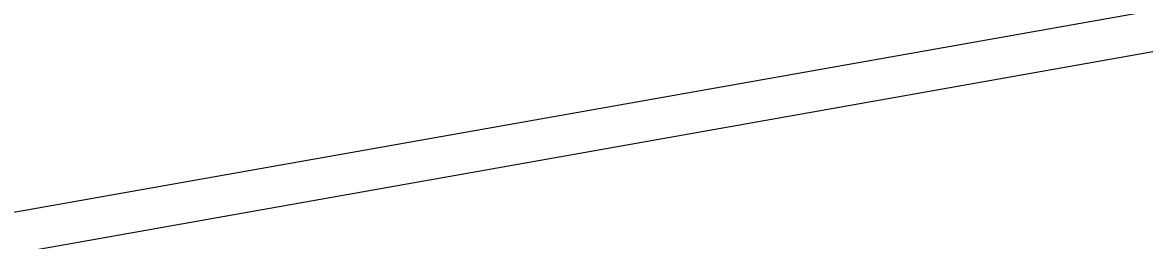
# Model space of a CAD drawing. Header units: millimetres. Extents: x -8428662 to 9409114, y 0 to 249028.
# Drawn here: x 73315.4 to 73352.71, y 105900.31 to 105907.56 of the extents above; entities that cross this region are included whole.
import ezdxf
from ezdxf import colors
from ezdxf.entities.mleader import LeaderData, LeaderLine
from ezdxf.math import Vec2, Vec3

# ---------------------------------------------------------------- set-up
doc = ezdxf.new("R2010")
doc.units = ezdxf.units.MM
doc.header["$MEASUREMENT"] = 0
doc.layers.get('0').update_dxf_attribs({"color": 250, "lineweight": 9})
for name, color, linetype, lineweight in [('АР_Отметки', 250, 'Continuous', 15), ('АР_Размеры', 175, 'Continuous', 9), ('АР_Сущ Несущая стена', 216, 'Continuous', 30)]:
    doc.layers.add(name, color=color, linetype=linetype, lineweight=lineweight)
doc.styles.add('ISOCPEUR', font='isocpeur.ttf', dxfattribs={"width": 0.7})

# ---------------------------------------------------------------- blocks, each defined once
blk = doc.blocks.new('_DotSmall')
at = {"color": 0, "linetype": 'ByBlock', "const_width": 0.5}
blk.add_lwpolyline([(-0.0625, 0, 1), (0.0625, 0, 1)], format="xyb", close=True, dxfattribs=at)

msp = doc.modelspace()

# ---------------------------------------------------------------- linework, layer by layer
at = {"layer": 'АР_Размеры', "color": 5, "lineweight": 0, "ltscale": 100, "transparency": 33554687}
msp.add_lwpolyline([(73353.023, 105908.21), (73352.706, 105907.906), (73292.821, 105897.292), (73292.538, 105897.489), (73292.347, 105898.57), (73292.523, 105898.973), (73294.924, 105899.398), (73295.122, 105899.681), (73294.994, 105900.401), (73294.69, 105900.719), (73292.289, 105900.293), (73292.006, 105900.491), (73291.049, 105905.893), (73291.796, 105907.264), (73291.768, 105908.125), (73289.534, 105910.949), (73288.856, 105910.581), (73291.218, 105897.255), (73292.935, 105895.95), (73353.06, 105906.606)], dxfattribs=at)
msp.add_lwpolyline([(73353.023, 105908.21), (73352.706, 105907.906), (73292.821, 105897.292), (73292.538, 105897.489), (73292.347, 105898.57), (73292.523, 105898.973), (73294.924, 105899.398), (73295.122, 105899.681), (73294.994, 105900.401), (73294.69, 105900.719), (73292.289, 105900.293), (73292.006, 105900.491), (73291.049, 105905.893), (73291.796, 105907.264), (73291.768, 105908.125), (73289.534, 105910.949), (73288.856, 105910.581), (73291.218, 105897.255), (73292.935, 105895.95), (73353.06, 105906.606)], dxfattribs=at)
msp.add_lwpolyline([(73353.023, 105908.21), (73352.706, 105907.906), (73292.821, 105897.292), (73292.538, 105897.489), (73292.347, 105898.57), (73292.523, 105898.973), (73294.924, 105899.398), (73295.122, 105899.681), (73294.994, 105900.401), (73294.69, 105900.719), (73292.289, 105900.293), (73292.006, 105900.491), (73291.049, 105905.893), (73291.796, 105907.264), (73291.768, 105908.125), (73289.534, 105910.949), (73288.856, 105910.581), (73291.218, 105897.255), (73292.935, 105895.95), (73353.06, 105906.606)], dxfattribs=at)
msp.add_lwpolyline([(73353.023, 105908.21), (73352.706, 105907.906), (73292.821, 105897.292), (73292.538, 105897.489), (73292.347, 105898.57), (73292.523, 105898.973), (73294.924, 105899.398), (73295.122, 105899.681), (73294.994, 105900.401), (73294.69, 105900.719), (73292.289, 105900.293), (73292.006, 105900.491), (73291.049, 105905.893), (73291.796, 105907.264), (73291.768, 105908.125), (73289.534, 105910.949), (73288.856, 105910.581), (73291.218, 105897.255), (73292.935, 105895.95), (73353.06, 105906.606)], dxfattribs=at)
msp.add_lwpolyline([(73353.023, 105908.21), (73352.706, 105907.906), (73292.821, 105897.292), (73292.538, 105897.489), (73292.347, 105898.57), (73292.523, 105898.973), (73294.924, 105899.398), (73295.122, 105899.681), (73294.994, 105900.401), (73294.69, 105900.719), (73292.289, 105900.293), (73292.006, 105900.491), (73291.049, 105905.893), (73291.796, 105907.264), (73291.768, 105908.125), (73289.534, 105910.949), (73288.856, 105910.581), (73291.218, 105897.255), (73292.935, 105895.95), (73353.06, 105906.606)], dxfattribs=at)
msp.add_lwpolyline([(73353.023, 105908.21), (73352.706, 105907.906), (73292.821, 105897.292), (73292.538, 105897.489), (73292.347, 105898.57), (73292.523, 105898.973), (73294.924, 105899.398), (73295.122, 105899.681), (73294.994, 105900.401), (73294.69, 105900.719), (73292.289, 105900.293), (73292.006, 105900.491), (73291.049, 105905.893), (73291.796, 105907.264), (73291.768, 105908.125), (73289.534, 105910.949), (73288.856, 105910.581), (73291.218, 105897.255), (73292.935, 105895.95), (73353.06, 105906.606)], dxfattribs=at)
msp.add_lwpolyline([(73353.023, 105908.21), (73352.706, 105907.906), (73292.821, 105897.292), (73292.538, 105897.489), (73292.347, 105898.57), (73292.523, 105898.973), (73294.924, 105899.398), (73295.122, 105899.681), (73294.994, 105900.401), (73294.69, 105900.719), (73292.289, 105900.293), (73292.006, 105900.491), (73291.049, 105905.893), (73291.796, 105907.264), (73291.768, 105908.125), (73289.534, 105910.949), (73288.856, 105910.581), (73291.218, 105897.255), (73292.935, 105895.95), (73353.06, 105906.606)], dxfattribs=at)
msp.add_lwpolyline([(73353.023, 105908.21), (73352.706, 105907.906), (73292.821, 105897.292), (73292.538, 105897.489), (73292.347, 105898.57), (73292.523, 105898.973), (73294.924, 105899.398), (73295.122, 105899.681), (73294.994, 105900.401), (73294.69, 105900.719), (73292.289, 105900.293), (73292.006, 105900.491), (73291.049, 105905.893), (73291.796, 105907.264), (73291.768, 105908.125), (73289.534, 105910.949), (73288.856, 105910.581), (73291.218, 105897.255), (73292.935, 105895.95), (73353.06, 105906.606)], dxfattribs=at)
msp.add_lwpolyline([(73353.023, 105908.21), (73352.706, 105907.906), (73292.821, 105897.292), (73292.538, 105897.489), (73292.347, 105898.57), (73292.523, 105898.973), (73294.924, 105899.398), (73295.122, 105899.681), (73294.994, 105900.401), (73294.69, 105900.719), (73292.289, 105900.293), (73292.006, 105900.491), (73291.049, 105905.893), (73291.796, 105907.264), (73291.768, 105908.125), (73289.534, 105910.949), (73288.856, 105910.581), (73291.218, 105897.255), (73292.935, 105895.95), (73353.06, 105906.606)], dxfattribs=at)
msp.add_lwpolyline([(73353.023, 105908.21), (73352.706, 105907.906), (73292.821, 105897.292), (73292.538, 105897.489), (73292.347, 105898.57), (73292.523, 105898.973), (73294.924, 105899.398), (73295.122, 105899.681), (73294.994, 105900.401), (73294.69, 105900.719), (73292.289, 105900.293), (73292.006, 105900.491), (73291.049, 105905.893), (73291.796, 105907.264), (73291.768, 105908.125), (73289.534, 105910.949), (73288.856, 105910.581), (73291.218, 105897.255), (73292.935, 105895.95), (73353.06, 105906.606)], dxfattribs=at)
msp.add_lwpolyline([(73353.023, 105908.21), (73352.706, 105907.906), (73292.821, 105897.292), (73292.538, 105897.489), (73292.347, 105898.57), (73292.523, 105898.973), (73294.924, 105899.398), (73295.122, 105899.681), (73294.994, 105900.401), (73294.69, 105900.719), (73292.289, 105900.293), (73292.006, 105900.491), (73291.049, 105905.893), (73291.796, 105907.264), (73291.768, 105908.125), (73289.534, 105910.949), (73288.856, 105910.581), (73291.218, 105897.255), (73292.935, 105895.95), (73353.06, 105906.606)], dxfattribs=at)
msp.add_lwpolyline([(73353.023, 105908.21), (73352.706, 105907.906), (73292.821, 105897.292), (73292.538, 105897.489), (73292.347, 105898.57), (73292.523, 105898.973), (73294.924, 105899.398), (73295.122, 105899.681), (73294.994, 105900.401), (73294.69, 105900.719), (73292.289, 105900.293), (73292.006, 105900.491), (73291.049, 105905.893), (73291.796, 105907.264), (73291.768, 105908.125), (73289.534, 105910.949), (73288.856, 105910.581), (73291.218, 105897.255), (73292.935, 105895.95), (73353.06, 105906.606)], dxfattribs=at)
msp.add_lwpolyline([(73353.023, 105908.21), (73352.706, 105907.906), (73292.821, 105897.292), (73292.538, 105897.489), (73292.347, 105898.57), (73292.523, 105898.973), (73294.924, 105899.398), (73295.122, 105899.681), (73294.994, 105900.401), (73294.69, 105900.719), (73292.289, 105900.293), (73292.006, 105900.491), (73291.049, 105905.893), (73291.796, 105907.264), (73291.768, 105908.125), (73289.534, 105910.949), (73288.856, 105910.581), (73291.218, 105897.255), (73292.935, 105895.95), (73353.06, 105906.606)], dxfattribs=at)
msp.add_lwpolyline([(73353.023, 105908.21), (73352.706, 105907.906), (73292.821, 105897.292), (73292.538, 105897.489), (73292.347, 105898.57), (73292.523, 105898.973), (73294.924, 105899.398), (73295.122, 105899.681), (73294.994, 105900.401), (73294.69, 105900.719), (73292.289, 105900.293), (73292.006, 105900.491), (73291.049, 105905.893), (73291.796, 105907.264), (73291.768, 105908.125), (73289.534, 105910.949), (73288.856, 105910.581), (73291.218, 105897.255), (73292.935, 105895.95), (73353.06, 105906.606)], dxfattribs=at)
msp.add_lwpolyline([(73353.023, 105908.21), (73352.706, 105907.906), (73292.821, 105897.292), (73292.538, 105897.489), (73292.347, 105898.57), (73292.523, 105898.973), (73294.924, 105899.398), (73295.122, 105899.681), (73294.994, 105900.401), (73294.69, 105900.719), (73292.289, 105900.293), (73292.006, 105900.491), (73291.049, 105905.893), (73291.796, 105907.264), (73291.768, 105908.125), (73289.534, 105910.949), (73288.856, 105910.581), (73291.218, 105897.255), (73292.935, 105895.95), (73353.06, 105906.606)], dxfattribs=at)
msp.add_lwpolyline([(73353.023, 105908.21), (73352.706, 105907.906), (73292.821, 105897.292), (73292.538, 105897.489), (73292.347, 105898.57), (73292.523, 105898.973), (73294.924, 105899.398), (73295.122, 105899.681), (73294.994, 105900.401), (73294.69, 105900.719), (73292.289, 105900.293), (73292.006, 105900.491), (73291.049, 105905.893), (73291.796, 105907.264), (73291.768, 105908.125), (73289.534, 105910.949), (73288.856, 105910.581), (73291.218, 105897.255), (73292.935, 105895.95), (73353.06, 105906.606)], dxfattribs=at)
msp.add_lwpolyline([(73353.023, 105908.21), (73352.706, 105907.906), (73292.821, 105897.292), (73292.538, 105897.489), (73292.347, 105898.57), (73292.523, 105898.973), (73294.924, 105899.398), (73295.122, 105899.681), (73294.994, 105900.401), (73294.69, 105900.719), (73292.289, 105900.293), (73292.006, 105900.491), (73291.049, 105905.893), (73291.796, 105907.264), (73291.768, 105908.125), (73289.534, 105910.949), (73288.856, 105910.581), (73291.218, 105897.255), (73292.935, 105895.95), (73353.06, 105906.606)], dxfattribs=at)
msp.add_lwpolyline([(73353.023, 105908.21), (73352.706, 105907.906), (73292.821, 105897.292), (73292.538, 105897.489), (73292.347, 105898.57), (73292.523, 105898.973), (73294.924, 105899.398), (73295.122, 105899.681), (73294.994, 105900.401), (73294.69, 105900.719), (73292.289, 105900.293), (73292.006, 105900.491), (73291.049, 105905.893), (73291.796, 105907.264), (73291.768, 105908.125), (73289.534, 105910.949), (73288.856, 105910.581), (73291.218, 105897.255), (73292.935, 105895.95), (73353.06, 105906.606)], dxfattribs=at)
msp.add_lwpolyline([(73353.023, 105908.21), (73352.706, 105907.906), (73292.821, 105897.292), (73292.538, 105897.489), (73292.347, 105898.57), (73292.523, 105898.973), (73294.924, 105899.398), (73295.122, 105899.681), (73294.994, 105900.401), (73294.69, 105900.719), (73292.289, 105900.293), (73292.006, 105900.491), (73291.049, 105905.893), (73291.796, 105907.264), (73291.768, 105908.125), (73289.534, 105910.949), (73288.856, 105910.581), (73291.218, 105897.255), (73292.935, 105895.95), (73353.06, 105906.606)], dxfattribs=at)
msp.add_lwpolyline([(73353.023, 105908.21), (73352.706, 105907.906), (73292.821, 105897.292), (73292.538, 105897.489), (73292.347, 105898.57), (73292.523, 105898.973), (73294.924, 105899.398), (73295.122, 105899.681), (73294.994, 105900.401), (73294.69, 105900.719), (73292.289, 105900.293), (73292.006, 105900.491), (73291.049, 105905.893), (73291.796, 105907.264), (73291.768, 105908.125), (73289.534, 105910.949), (73288.856, 105910.581), (73291.218, 105897.255), (73292.935, 105895.95), (73353.06, 105906.606)], dxfattribs=at)
msp.add_lwpolyline([(73353.023, 105908.21), (73352.706, 105907.906), (73292.821, 105897.292), (73292.538, 105897.489), (73292.347, 105898.57), (73292.523, 105898.973), (73294.924, 105899.398), (73295.122, 105899.681), (73294.994, 105900.401), (73294.69, 105900.719), (73292.289, 105900.293), (73292.006, 105900.491), (73291.049, 105905.893), (73291.796, 105907.264), (73291.768, 105908.125), (73289.534, 105910.949), (73288.856, 105910.581), (73291.218, 105897.255), (73292.935, 105895.95), (73353.06, 105906.606)], dxfattribs=at)
msp.add_lwpolyline([(73353.023, 105908.21), (73352.706, 105907.906), (73292.821, 105897.292), (73292.538, 105897.489), (73292.347, 105898.57), (73292.523, 105898.973), (73294.924, 105899.398), (73295.122, 105899.681), (73294.994, 105900.401), (73294.69, 105900.719), (73292.289, 105900.293), (73292.006, 105900.491), (73291.049, 105905.893), (73291.796, 105907.264), (73291.768, 105908.125), (73289.534, 105910.949), (73288.856, 105910.581), (73291.218, 105897.255), (73292.935, 105895.95), (73353.06, 105906.606)], dxfattribs=at)
msp.add_lwpolyline([(73353.023, 105908.21), (73352.706, 105907.906), (73292.821, 105897.292), (73292.538, 105897.489), (73292.347, 105898.57), (73292.523, 105898.973), (73294.924, 105899.398), (73295.122, 105899.681), (73294.994, 105900.401), (73294.69, 105900.719), (73292.289, 105900.293), (73292.006, 105900.491), (73291.049, 105905.893), (73291.796, 105907.264), (73291.768, 105908.125), (73289.534, 105910.949), (73288.856, 105910.581), (73291.218, 105897.255), (73292.935, 105895.95), (73353.06, 105906.606)], dxfattribs=at)
msp.add_lwpolyline([(73353.023, 105908.21), (73352.706, 105907.906), (73292.821, 105897.292), (73292.538, 105897.489), (73292.347, 105898.57), (73292.523, 105898.973), (73294.924, 105899.398), (73295.122, 105899.681), (73294.994, 105900.401), (73294.69, 105900.719), (73292.289, 105900.293), (73292.006, 105900.491), (73291.049, 105905.893), (73291.796, 105907.264), (73291.768, 105908.125), (73289.534, 105910.949), (73288.856, 105910.581), (73291.218, 105897.255), (73292.935, 105895.95), (73353.06, 105906.606)], dxfattribs=at)
msp.add_lwpolyline([(73353.023, 105908.21), (73352.706, 105907.906), (73292.821, 105897.292), (73292.538, 105897.489), (73292.347, 105898.57), (73292.523, 105898.973), (73294.924, 105899.398), (73295.122, 105899.681), (73294.994, 105900.401), (73294.69, 105900.719), (73292.289, 105900.293), (73292.006, 105900.491), (73291.049, 105905.893), (73291.796, 105907.264), (73291.768, 105908.125), (73289.534, 105910.949), (73288.856, 105910.581), (73291.218, 105897.255), (73292.935, 105895.95), (73353.06, 105906.606)], dxfattribs=at)
msp.add_lwpolyline([(73353.023, 105908.21), (73352.706, 105907.906), (73292.821, 105897.292), (73292.538, 105897.489), (73292.347, 105898.57), (73292.523, 105898.973), (73294.924, 105899.398), (73295.122, 105899.681), (73294.994, 105900.401), (73294.69, 105900.719), (73292.289, 105900.293), (73292.006, 105900.491), (73291.049, 105905.893), (73291.796, 105907.264), (73291.768, 105908.125), (73289.534, 105910.949), (73288.856, 105910.581), (73291.218, 105897.255), (73292.935, 105895.95), (73353.06, 105906.606)], dxfattribs=at)
msp.add_lwpolyline([(73353.023, 105908.21), (73352.706, 105907.906), (73292.821, 105897.292), (73292.538, 105897.489), (73292.347, 105898.57), (73292.523, 105898.973), (73294.924, 105899.398), (73295.122, 105899.681), (73294.994, 105900.401), (73294.69, 105900.719), (73292.289, 105900.293), (73292.006, 105900.491), (73291.049, 105905.893), (73291.796, 105907.264), (73291.768, 105908.125), (73289.534, 105910.949), (73288.856, 105910.581), (73291.218, 105897.255), (73292.935, 105895.95), (73353.06, 105906.606)], dxfattribs=at)
msp.add_lwpolyline([(73353.023, 105908.21), (73352.706, 105907.906), (73292.821, 105897.292), (73292.538, 105897.489), (73292.347, 105898.57), (73292.523, 105898.973), (73294.924, 105899.398), (73295.122, 105899.681), (73294.994, 105900.401), (73294.69, 105900.719), (73292.289, 105900.293), (73292.006, 105900.491), (73291.049, 105905.893), (73291.796, 105907.264), (73291.768, 105908.125), (73289.534, 105910.949), (73288.856, 105910.581), (73291.218, 105897.255), (73292.935, 105895.95), (73353.06, 105906.606)], dxfattribs=at)
msp.add_lwpolyline([(73353.023, 105908.21), (73352.706, 105907.906), (73292.821, 105897.292), (73292.538, 105897.489), (73292.347, 105898.57), (73292.523, 105898.973), (73294.924, 105899.398), (73295.122, 105899.681), (73294.994, 105900.401), (73294.69, 105900.719), (73292.289, 105900.293), (73292.006, 105900.491), (73291.049, 105905.893), (73291.796, 105907.264), (73291.768, 105908.125), (73289.534, 105910.949), (73288.856, 105910.581), (73291.218, 105897.255), (73292.935, 105895.95), (73353.06, 105906.606)], dxfattribs=at)
msp.add_lwpolyline([(73353.023, 105908.21), (73352.706, 105907.906), (73292.821, 105897.292), (73292.538, 105897.489), (73292.347, 105898.57), (73292.523, 105898.973), (73294.924, 105899.398), (73295.122, 105899.681), (73294.994, 105900.401), (73294.69, 105900.719), (73292.289, 105900.293), (73292.006, 105900.491), (73291.049, 105905.893), (73291.796, 105907.264), (73291.768, 105908.125), (73289.534, 105910.949), (73288.856, 105910.581), (73291.218, 105897.255), (73292.935, 105895.95), (73353.06, 105906.606)], dxfattribs=at)
msp.add_lwpolyline([(73353.023, 105908.21), (73352.706, 105907.906), (73292.821, 105897.292), (73292.538, 105897.489), (73292.347, 105898.57), (73292.523, 105898.973), (73294.924, 105899.398), (73295.122, 105899.681), (73294.994, 105900.401), (73294.69, 105900.719), (73292.289, 105900.293), (73292.006, 105900.491), (73291.049, 105905.893), (73291.796, 105907.264), (73291.768, 105908.125), (73289.534, 105910.949), (73288.856, 105910.581), (73291.218, 105897.255), (73292.935, 105895.95), (73353.06, 105906.606)], dxfattribs=at)
msp.add_lwpolyline([(73353.023, 105908.21), (73352.706, 105907.906), (73292.821, 105897.292), (73292.538, 105897.489), (73292.347, 105898.57), (73292.523, 105898.973), (73294.924, 105899.398), (73295.122, 105899.681), (73294.994, 105900.401), (73294.69, 105900.719), (73292.289, 105900.293), (73292.006, 105900.491), (73291.049, 105905.893), (73291.796, 105907.264), (73291.768, 105908.125), (73289.534, 105910.949), (73288.856, 105910.581), (73291.218, 105897.255), (73292.935, 105895.95), (73353.06, 105906.606)], dxfattribs=at)
msp.add_lwpolyline([(73353.023, 105908.21), (73352.706, 105907.906), (73292.821, 105897.292), (73292.538, 105897.489), (73292.347, 105898.57), (73292.523, 105898.973), (73294.924, 105899.398), (73295.122, 105899.681), (73294.994, 105900.401), (73294.69, 105900.719), (73292.289, 105900.293), (73292.006, 105900.491), (73291.049, 105905.893), (73291.796, 105907.264), (73291.768, 105908.125), (73289.534, 105910.949), (73288.856, 105910.581), (73291.218, 105897.255), (73292.935, 105895.95), (73353.06, 105906.606)], dxfattribs=at)
msp.add_lwpolyline([(73353.023, 105908.21), (73352.706, 105907.906), (73292.821, 105897.292), (73292.538, 105897.489), (73292.347, 105898.57), (73292.523, 105898.973), (73294.924, 105899.398), (73295.122, 105899.681), (73294.994, 105900.401), (73294.69, 105900.719), (73292.289, 105900.293), (73292.006, 105900.491), (73291.049, 105905.893), (73291.796, 105907.264), (73291.768, 105908.125), (73289.534, 105910.949), (73288.856, 105910.581), (73291.218, 105897.255), (73292.935, 105895.95), (73353.06, 105906.606)], dxfattribs=at)
msp.add_lwpolyline([(73353.023, 105908.21), (73352.706, 105907.906), (73292.821, 105897.292), (73292.538, 105897.489), (73292.347, 105898.57), (73292.523, 105898.973), (73294.924, 105899.398), (73295.122, 105899.681), (73294.994, 105900.401), (73294.69, 105900.719), (73292.289, 105900.293), (73292.006, 105900.491), (73291.049, 105905.893), (73291.796, 105907.264), (73291.768, 105908.125), (73289.534, 105910.949), (73288.856, 105910.581), (73291.218, 105897.255), (73292.935, 105895.95), (73353.06, 105906.606)], dxfattribs=at)
msp.add_lwpolyline([(73353.023, 105908.21), (73352.706, 105907.906), (73292.821, 105897.292), (73292.538, 105897.489), (73292.347, 105898.57), (73292.523, 105898.973), (73294.924, 105899.398), (73295.122, 105899.681), (73294.994, 105900.401), (73294.69, 105900.719), (73292.289, 105900.293), (73292.006, 105900.491), (73291.049, 105905.893), (73291.796, 105907.264), (73291.768, 105908.125), (73289.534, 105910.949), (73288.856, 105910.581), (73291.218, 105897.255), (73292.935, 105895.95), (73353.06, 105906.606)], dxfattribs=at)
msp.add_lwpolyline([(73353.023, 105908.21), (73352.706, 105907.906), (73292.821, 105897.292), (73292.538, 105897.489), (73292.347, 105898.57), (73292.523, 105898.973), (73294.924, 105899.398), (73295.122, 105899.681), (73294.994, 105900.401), (73294.69, 105900.719), (73292.289, 105900.293), (73292.006, 105900.491), (73291.049, 105905.893), (73291.796, 105907.264), (73291.768, 105908.125), (73289.534, 105910.949), (73288.856, 105910.581), (73291.218, 105897.255), (73292.935, 105895.95), (73353.06, 105906.606)], dxfattribs=at)
msp.add_lwpolyline([(73353.023, 105908.21), (73352.706, 105907.906), (73292.821, 105897.292), (73292.538, 105897.489), (73292.347, 105898.57), (73292.523, 105898.973), (73294.924, 105899.398), (73295.122, 105899.681), (73294.994, 105900.401), (73294.69, 105900.719), (73292.289, 105900.293), (73292.006, 105900.491), (73291.049, 105905.893), (73291.796, 105907.264), (73291.768, 105908.125), (73289.534, 105910.949), (73288.856, 105910.581), (73291.218, 105897.255), (73292.935, 105895.95), (73353.06, 105906.606)], dxfattribs=at)
msp.add_lwpolyline([(73353.023, 105908.21), (73352.706, 105907.906), (73292.821, 105897.292), (73292.538, 105897.489), (73292.347, 105898.57), (73292.523, 105898.973), (73294.924, 105899.398), (73295.122, 105899.681), (73294.994, 105900.401), (73294.69, 105900.719), (73292.289, 105900.293), (73292.006, 105900.491), (73291.049, 105905.893), (73291.796, 105907.264), (73291.768, 105908.125), (73289.534, 105910.949), (73288.856, 105910.581), (73291.218, 105897.255), (73292.935, 105895.95), (73353.06, 105906.606)], dxfattribs=at)
msp.add_lwpolyline([(73353.023, 105908.21), (73352.706, 105907.906), (73292.821, 105897.292), (73292.538, 105897.489), (73292.347, 105898.57), (73292.523, 105898.973), (73294.924, 105899.398), (73295.122, 105899.681), (73294.994, 105900.401), (73294.69, 105900.719), (73292.289, 105900.293), (73292.006, 105900.491), (73291.049, 105905.893), (73291.796, 105907.264), (73291.768, 105908.125), (73289.534, 105910.949), (73288.856, 105910.581), (73291.218, 105897.255), (73292.935, 105895.95), (73353.06, 105906.606)], dxfattribs=at)
msp.add_lwpolyline([(73353.023, 105908.21), (73352.706, 105907.906), (73292.821, 105897.292), (73292.538, 105897.489), (73292.347, 105898.57), (73292.523, 105898.973), (73294.924, 105899.398), (73295.122, 105899.681), (73294.994, 105900.401), (73294.69, 105900.719), (73292.289, 105900.293), (73292.006, 105900.491), (73291.049, 105905.893), (73291.796, 105907.264), (73291.768, 105908.125), (73289.534, 105910.949), (73288.856, 105910.581), (73291.218, 105897.255), (73292.935, 105895.95), (73353.06, 105906.606)], dxfattribs=at)
msp.add_lwpolyline([(73353.023, 105908.21), (73352.706, 105907.906), (73292.821, 105897.292), (73292.538, 105897.489), (73292.347, 105898.57), (73292.523, 105898.973), (73294.924, 105899.398), (73295.122, 105899.681), (73294.994, 105900.401), (73294.69, 105900.719), (73292.289, 105900.293), (73292.006, 105900.491), (73291.049, 105905.893), (73291.796, 105907.264), (73291.768, 105908.125), (73289.534, 105910.949), (73288.856, 105910.581), (73291.218, 105897.255), (73292.935, 105895.95), (73353.06, 105906.606)], dxfattribs=at)
msp.add_lwpolyline([(73353.023, 105908.21), (73352.706, 105907.906), (73292.821, 105897.292), (73292.538, 105897.489), (73292.347, 105898.57), (73292.523, 105898.973), (73294.924, 105899.398), (73295.122, 105899.681), (73294.994, 105900.401), (73294.69, 105900.719), (73292.289, 105900.293), (73292.006, 105900.491), (73291.049, 105905.893), (73291.796, 105907.264), (73291.768, 105908.125), (73289.534, 105910.949), (73288.856, 105910.581), (73291.218, 105897.255), (73292.935, 105895.95), (73353.06, 105906.606)], dxfattribs=at)
msp.add_lwpolyline([(73353.023, 105908.21), (73352.706, 105907.906), (73292.821, 105897.292), (73292.538, 105897.489), (73292.347, 105898.57), (73292.523, 105898.973), (73294.924, 105899.398), (73295.122, 105899.681), (73294.994, 105900.401), (73294.69, 105900.719), (73292.289, 105900.293), (73292.006, 105900.491), (73291.049, 105905.893), (73291.796, 105907.264), (73291.768, 105908.125), (73289.534, 105910.949), (73288.856, 105910.581), (73291.218, 105897.255), (73292.935, 105895.95), (73353.06, 105906.606)], dxfattribs=at)
msp.add_lwpolyline([(73353.023, 105908.21), (73352.706, 105907.906), (73292.821, 105897.292), (73292.538, 105897.489), (73292.347, 105898.57), (73292.523, 105898.973), (73294.924, 105899.398), (73295.122, 105899.681), (73294.994, 105900.401), (73294.69, 105900.719), (73292.289, 105900.293), (73292.006, 105900.491), (73291.049, 105905.893), (73291.796, 105907.264), (73291.768, 105908.125), (73289.534, 105910.949), (73288.856, 105910.581), (73291.218, 105897.255), (73292.935, 105895.95), (73353.06, 105906.606)], dxfattribs=at)
msp.add_lwpolyline([(73353.023, 105908.21), (73352.706, 105907.906), (73292.821, 105897.292), (73292.538, 105897.489), (73292.347, 105898.57), (73292.523, 105898.973), (73294.924, 105899.398), (73295.122, 105899.681), (73294.994, 105900.401), (73294.69, 105900.719), (73292.289, 105900.293), (73292.006, 105900.491), (73291.049, 105905.893), (73291.796, 105907.264), (73291.768, 105908.125), (73289.534, 105910.949), (73288.856, 105910.581), (73291.218, 105897.255), (73292.935, 105895.95), (73353.06, 105906.606)], dxfattribs=at)
msp.add_lwpolyline([(73353.023, 105908.21), (73352.706, 105907.906), (73292.821, 105897.292), (73292.538, 105897.489), (73292.347, 105898.57), (73292.523, 105898.973), (73294.924, 105899.398), (73295.122, 105899.681), (73294.994, 105900.401), (73294.69, 105900.719), (73292.289, 105900.293), (73292.006, 105900.491), (73291.049, 105905.893), (73291.796, 105907.264), (73291.768, 105908.125), (73289.534, 105910.949), (73288.856, 105910.581), (73291.218, 105897.255), (73292.935, 105895.95), (73353.06, 105906.606)], dxfattribs=at)
msp.add_lwpolyline([(73353.023, 105908.21), (73352.706, 105907.906), (73292.821, 105897.292), (73292.538, 105897.489), (73292.347, 105898.57), (73292.523, 105898.973), (73294.924, 105899.398), (73295.122, 105899.681), (73294.994, 105900.401), (73294.69, 105900.719), (73292.289, 105900.293), (73292.006, 105900.491), (73291.049, 105905.893), (73291.796, 105907.264), (73291.768, 105908.125), (73289.534, 105910.949), (73288.856, 105910.581), (73291.218, 105897.255), (73292.935, 105895.95), (73353.06, 105906.606)], dxfattribs=at)
msp.add_lwpolyline([(73353.023, 105908.21), (73352.706, 105907.906), (73292.821, 105897.292), (73292.538, 105897.489), (73292.347, 105898.57), (73292.523, 105898.973), (73294.924, 105899.398), (73295.122, 105899.681), (73294.994, 105900.401), (73294.69, 105900.719), (73292.289, 105900.293), (73292.006, 105900.491), (73291.049, 105905.893), (73291.796, 105907.264), (73291.768, 105908.125), (73289.534, 105910.949), (73288.856, 105910.581), (73291.218, 105897.255), (73292.935, 105895.95), (73353.06, 105906.606)], dxfattribs=at)
msp.add_lwpolyline([(73353.023, 105908.21), (73352.706, 105907.906), (73292.821, 105897.292), (73292.538, 105897.489), (73292.347, 105898.57), (73292.523, 105898.973), (73294.924, 105899.398), (73295.122, 105899.681), (73294.994, 105900.401), (73294.69, 105900.719), (73292.289, 105900.293), (73292.006, 105900.491), (73291.049, 105905.893), (73291.796, 105907.264), (73291.768, 105908.125), (73289.534, 105910.949), (73288.856, 105910.581), (73291.218, 105897.255), (73292.935, 105895.95), (73353.06, 105906.606)], dxfattribs=at)
msp.add_lwpolyline([(73353.023, 105908.21), (73352.706, 105907.906), (73292.821, 105897.292), (73292.538, 105897.489), (73292.347, 105898.57), (73292.523, 105898.973), (73294.924, 105899.398), (73295.122, 105899.681), (73294.994, 105900.401), (73294.69, 105900.719), (73292.289, 105900.293), (73292.006, 105900.491), (73291.049, 105905.893), (73291.796, 105907.264), (73291.768, 105908.125), (73289.534, 105910.949), (73288.856, 105910.581), (73291.218, 105897.255), (73292.935, 105895.95), (73353.06, 105906.606)], dxfattribs=at)
msp.add_lwpolyline([(73353.023, 105908.21), (73352.706, 105907.906), (73292.821, 105897.292), (73292.538, 105897.489), (73292.347, 105898.57), (73292.523, 105898.973), (73294.924, 105899.398), (73295.122, 105899.681), (73294.994, 105900.401), (73294.69, 105900.719), (73292.289, 105900.293), (73292.006, 105900.491), (73291.049, 105905.893), (73291.796, 105907.264), (73291.768, 105908.125), (73289.534, 105910.949), (73288.856, 105910.581), (73291.218, 105897.255), (73292.935, 105895.95), (73353.06, 105906.606)], dxfattribs=at)
msp.add_lwpolyline([(73353.023, 105908.21), (73352.706, 105907.906), (73292.821, 105897.292), (73292.538, 105897.489), (73292.347, 105898.57), (73292.523, 105898.973), (73294.924, 105899.398), (73295.122, 105899.681), (73294.994, 105900.401), (73294.69, 105900.719), (73292.289, 105900.293), (73292.006, 105900.491), (73291.049, 105905.893), (73291.796, 105907.264), (73291.768, 105908.125), (73289.534, 105910.949), (73288.856, 105910.581), (73291.218, 105897.255), (73292.935, 105895.95), (73353.06, 105906.606)], dxfattribs=at)
msp.add_lwpolyline([(73353.023, 105908.21), (73352.706, 105907.906), (73292.821, 105897.292), (73292.538, 105897.489), (73292.347, 105898.57), (73292.523, 105898.973), (73294.924, 105899.398), (73295.122, 105899.681), (73294.994, 105900.401), (73294.69, 105900.719), (73292.289, 105900.293), (73292.006, 105900.491), (73291.049, 105905.893), (73291.796, 105907.264), (73291.768, 105908.125), (73289.534, 105910.949), (73288.856, 105910.581), (73291.218, 105897.255), (73292.935, 105895.95), (73353.06, 105906.606)], dxfattribs=at)
msp.add_lwpolyline([(73353.023, 105908.21), (73352.706, 105907.906), (73292.821, 105897.292), (73292.538, 105897.489), (73292.347, 105898.57), (73292.523, 105898.973), (73294.924, 105899.398), (73295.122, 105899.681), (73294.994, 105900.401), (73294.69, 105900.719), (73292.289, 105900.293), (73292.006, 105900.491), (73291.049, 105905.893), (73291.796, 105907.264), (73291.768, 105908.125), (73289.534, 105910.949), (73288.856, 105910.581), (73291.218, 105897.255), (73292.935, 105895.95), (73353.06, 105906.606)], dxfattribs=at)
msp.add_lwpolyline([(73353.023, 105908.21), (73352.706, 105907.906), (73292.821, 105897.292), (73292.538, 105897.489), (73292.347, 105898.57), (73292.523, 105898.973), (73294.924, 105899.398), (73295.122, 105899.681), (73294.994, 105900.401), (73294.69, 105900.719), (73292.289, 105900.293), (73292.006, 105900.491), (73291.049, 105905.893), (73291.796, 105907.264), (73291.768, 105908.125), (73289.534, 105910.949), (73288.856, 105910.581), (73291.218, 105897.255), (73292.935, 105895.95), (73353.06, 105906.606)], dxfattribs=at)
msp.add_lwpolyline([(73353.023, 105908.21), (73352.706, 105907.906), (73292.821, 105897.292), (73292.538, 105897.489), (73292.347, 105898.57), (73292.523, 105898.973), (73294.924, 105899.398), (73295.122, 105899.681), (73294.994, 105900.401), (73294.69, 105900.719), (73292.289, 105900.293), (73292.006, 105900.491), (73291.049, 105905.893), (73291.796, 105907.264), (73291.768, 105908.125), (73289.534, 105910.949), (73288.856, 105910.581), (73291.218, 105897.255), (73292.935, 105895.95), (73353.06, 105906.606)], dxfattribs=at)
msp.add_lwpolyline([(73353.023, 105908.21), (73352.706, 105907.906), (73292.821, 105897.292), (73292.538, 105897.489), (73292.347, 105898.57), (73292.523, 105898.973), (73294.924, 105899.398), (73295.122, 105899.681), (73294.994, 105900.401), (73294.69, 105900.719), (73292.289, 105900.293), (73292.006, 105900.491), (73291.049, 105905.893), (73291.796, 105907.264), (73291.768, 105908.125), (73289.534, 105910.949), (73288.856, 105910.581), (73291.218, 105897.255), (73292.935, 105895.95), (73353.06, 105906.606)], dxfattribs=at)
msp.add_lwpolyline([(73353.023, 105908.21), (73352.706, 105907.906), (73292.821, 105897.292), (73292.538, 105897.489), (73292.347, 105898.57), (73292.523, 105898.973), (73294.924, 105899.398), (73295.122, 105899.681), (73294.994, 105900.401), (73294.69, 105900.719), (73292.289, 105900.293), (73292.006, 105900.491), (73291.049, 105905.893), (73291.796, 105907.264), (73291.768, 105908.125), (73289.534, 105910.949), (73288.856, 105910.581), (73291.218, 105897.255), (73292.935, 105895.95), (73353.06, 105906.606)], dxfattribs=at)
msp.add_lwpolyline([(73353.023, 105908.21), (73352.706, 105907.906), (73292.821, 105897.292), (73292.538, 105897.489), (73292.347, 105898.57), (73292.523, 105898.973), (73294.924, 105899.398), (73295.122, 105899.681), (73294.994, 105900.401), (73294.69, 105900.719), (73292.289, 105900.293), (73292.006, 105900.491), (73291.049, 105905.893), (73291.796, 105907.264), (73291.768, 105908.125), (73289.534, 105910.949), (73288.856, 105910.581), (73291.218, 105897.255), (73292.935, 105895.95), (73353.06, 105906.606)], dxfattribs=at)
msp.add_lwpolyline([(73353.023, 105908.21), (73352.706, 105907.906), (73292.821, 105897.292), (73292.538, 105897.489), (73292.347, 105898.57), (73292.523, 105898.973), (73294.924, 105899.398), (73295.122, 105899.681), (73294.994, 105900.401), (73294.69, 105900.719), (73292.289, 105900.293), (73292.006, 105900.491), (73291.049, 105905.893), (73291.796, 105907.264), (73291.768, 105908.125), (73289.534, 105910.949), (73288.856, 105910.581), (73291.218, 105897.255), (73292.935, 105895.95), (73353.06, 105906.606)], dxfattribs=at)
msp.add_lwpolyline([(73353.023, 105908.21), (73352.706, 105907.906), (73292.821, 105897.292), (73292.538, 105897.489), (73292.347, 105898.57), (73292.523, 105898.973), (73294.924, 105899.398), (73295.122, 105899.681), (73294.994, 105900.401), (73294.69, 105900.719), (73292.289, 105900.293), (73292.006, 105900.491), (73291.049, 105905.893), (73291.796, 105907.264), (73291.768, 105908.125), (73289.534, 105910.949), (73288.856, 105910.581), (73291.218, 105897.255), (73292.935, 105895.95), (73353.06, 105906.606)], dxfattribs=at)
msp.add_lwpolyline([(73353.023, 105908.21), (73352.706, 105907.906), (73292.821, 105897.292), (73292.538, 105897.489), (73292.347, 105898.57), (73292.523, 105898.973), (73294.924, 105899.398), (73295.122, 105899.681), (73294.994, 105900.401), (73294.69, 105900.719), (73292.289, 105900.293), (73292.006, 105900.491), (73291.049, 105905.893), (73291.796, 105907.264), (73291.768, 105908.125), (73289.534, 105910.949), (73288.856, 105910.581), (73291.218, 105897.255), (73292.935, 105895.95), (73353.06, 105906.606)], dxfattribs=at)
msp.add_lwpolyline([(73353.023, 105908.21), (73352.706, 105907.906), (73292.821, 105897.292), (73292.538, 105897.489), (73292.347, 105898.57), (73292.523, 105898.973), (73294.924, 105899.398), (73295.122, 105899.681), (73294.994, 105900.401), (73294.69, 105900.719), (73292.289, 105900.293), (73292.006, 105900.491), (73291.049, 105905.893), (73291.796, 105907.264), (73291.768, 105908.125), (73289.534, 105910.949), (73288.856, 105910.581), (73291.218, 105897.255), (73292.935, 105895.95), (73353.06, 105906.606)], dxfattribs=at)
msp.add_lwpolyline([(73353.023, 105908.21), (73352.706, 105907.906), (73292.821, 105897.292), (73292.538, 105897.489), (73292.347, 105898.57), (73292.523, 105898.973), (73294.924, 105899.398), (73295.122, 105899.681), (73294.994, 105900.401), (73294.69, 105900.719), (73292.289, 105900.293), (73292.006, 105900.491), (73291.049, 105905.893), (73291.796, 105907.264), (73291.768, 105908.125), (73289.534, 105910.949), (73288.856, 105910.581), (73291.218, 105897.255), (73292.935, 105895.95), (73353.06, 105906.606)], dxfattribs=at)
msp.add_lwpolyline([(73353.023, 105908.21), (73352.706, 105907.906), (73292.821, 105897.292), (73292.538, 105897.489), (73292.347, 105898.57), (73292.523, 105898.973), (73294.924, 105899.398), (73295.122, 105899.681), (73294.994, 105900.401), (73294.69, 105900.719), (73292.289, 105900.293), (73292.006, 105900.491), (73291.049, 105905.893), (73291.796, 105907.264), (73291.768, 105908.125), (73289.534, 105910.949), (73288.856, 105910.581), (73291.218, 105897.255), (73292.935, 105895.95), (73353.06, 105906.606)], dxfattribs=at)
msp.add_lwpolyline([(73353.023, 105908.21), (73352.706, 105907.906), (73292.821, 105897.292), (73292.538, 105897.489), (73292.347, 105898.57), (73292.523, 105898.973), (73294.924, 105899.398), (73295.122, 105899.681), (73294.994, 105900.401), (73294.69, 105900.719), (73292.289, 105900.293), (73292.006, 105900.491), (73291.049, 105905.893), (73291.796, 105907.264), (73291.768, 105908.125), (73289.534, 105910.949), (73288.856, 105910.581), (73291.218, 105897.255), (73292.935, 105895.95), (73353.06, 105906.606)], dxfattribs=at)
msp.add_lwpolyline([(73353.023, 105908.21), (73352.706, 105907.906), (73292.821, 105897.292), (73292.538, 105897.489), (73292.347, 105898.57), (73292.523, 105898.973), (73294.924, 105899.398), (73295.122, 105899.681), (73294.994, 105900.401), (73294.69, 105900.719), (73292.289, 105900.293), (73292.006, 105900.491), (73291.049, 105905.893), (73291.796, 105907.264), (73291.768, 105908.125), (73289.534, 105910.949), (73288.856, 105910.581), (73291.218, 105897.255), (73292.935, 105895.95), (73353.06, 105906.606)], dxfattribs=at)
msp.add_lwpolyline([(73353.023, 105908.21), (73352.706, 105907.906), (73292.821, 105897.292), (73292.538, 105897.489), (73292.347, 105898.57), (73292.523, 105898.973), (73294.924, 105899.398), (73295.122, 105899.681), (73294.994, 105900.401), (73294.69, 105900.719), (73292.289, 105900.293), (73292.006, 105900.491), (73291.049, 105905.893), (73291.796, 105907.264), (73291.768, 105908.125), (73289.534, 105910.949), (73288.856, 105910.581), (73291.218, 105897.255), (73292.935, 105895.95), (73353.06, 105906.606)], dxfattribs=at)
msp.add_lwpolyline([(73353.023, 105908.21), (73352.706, 105907.906), (73292.821, 105897.292), (73292.538, 105897.489), (73292.347, 105898.57), (73292.523, 105898.973), (73294.924, 105899.398), (73295.122, 105899.681), (73294.994, 105900.401), (73294.69, 105900.719), (73292.289, 105900.293), (73292.006, 105900.491), (73291.049, 105905.893), (73291.796, 105907.264), (73291.768, 105908.125), (73289.534, 105910.949), (73288.856, 105910.581), (73291.218, 105897.255), (73292.935, 105895.95), (73353.06, 105906.606)], dxfattribs=at)
msp.add_lwpolyline([(73353.023, 105908.21), (73352.706, 105907.906), (73292.821, 105897.292), (73292.538, 105897.489), (73292.347, 105898.57), (73292.523, 105898.973), (73294.924, 105899.398), (73295.122, 105899.681), (73294.994, 105900.401), (73294.69, 105900.719), (73292.289, 105900.293), (73292.006, 105900.491), (73291.049, 105905.893), (73291.796, 105907.264), (73291.768, 105908.125), (73289.534, 105910.949), (73288.856, 105910.581), (73291.218, 105897.255), (73292.935, 105895.95), (73353.06, 105906.606)], dxfattribs=at)
msp.add_lwpolyline([(73353.023, 105908.21), (73352.706, 105907.906), (73292.821, 105897.292), (73292.538, 105897.489), (73292.347, 105898.57), (73292.523, 105898.973), (73294.924, 105899.398), (73295.122, 105899.681), (73294.994, 105900.401), (73294.69, 105900.719), (73292.289, 105900.293), (73292.006, 105900.491), (73291.049, 105905.893), (73291.796, 105907.264), (73291.768, 105908.125), (73289.534, 105910.949), (73288.856, 105910.581), (73291.218, 105897.255), (73292.935, 105895.95), (73353.06, 105906.606)], dxfattribs=at)
msp.add_lwpolyline([(73353.023, 105908.21), (73352.706, 105907.906), (73292.821, 105897.292), (73292.538, 105897.489), (73292.347, 105898.57), (73292.523, 105898.973), (73294.924, 105899.398), (73295.122, 105899.681), (73294.994, 105900.401), (73294.69, 105900.719), (73292.289, 105900.293), (73292.006, 105900.491), (73291.049, 105905.893), (73291.796, 105907.264), (73291.768, 105908.125), (73289.534, 105910.949), (73288.856, 105910.581), (73291.218, 105897.255), (73292.935, 105895.95), (73353.06, 105906.606)], dxfattribs=at)
msp.add_lwpolyline([(73353.023, 105908.21), (73352.706, 105907.906), (73292.821, 105897.292), (73292.538, 105897.489), (73292.347, 105898.57), (73292.523, 105898.973), (73294.924, 105899.398), (73295.122, 105899.681), (73294.994, 105900.401), (73294.69, 105900.719), (73292.289, 105900.293), (73292.006, 105900.491), (73291.049, 105905.893), (73291.796, 105907.264), (73291.768, 105908.125), (73289.534, 105910.949), (73288.856, 105910.581), (73291.218, 105897.255), (73292.935, 105895.95), (73353.06, 105906.606)], dxfattribs=at)
msp.add_lwpolyline([(73353.023, 105908.21), (73352.706, 105907.906), (73292.821, 105897.292), (73292.538, 105897.489), (73292.347, 105898.57), (73292.523, 105898.973), (73294.924, 105899.398), (73295.122, 105899.681), (73294.994, 105900.401), (73294.69, 105900.719), (73292.289, 105900.293), (73292.006, 105900.491), (73291.049, 105905.893), (73291.796, 105907.264), (73291.768, 105908.125), (73289.534, 105910.949), (73288.856, 105910.581), (73291.218, 105897.255), (73292.935, 105895.95), (73353.06, 105906.606)], dxfattribs=at)
msp.add_lwpolyline([(73353.023, 105908.21), (73352.706, 105907.906), (73292.821, 105897.292), (73292.538, 105897.489), (73292.347, 105898.57), (73292.523, 105898.973), (73294.924, 105899.398), (73295.122, 105899.681), (73294.994, 105900.401), (73294.69, 105900.719), (73292.289, 105900.293), (73292.006, 105900.491), (73291.049, 105905.893), (73291.796, 105907.264), (73291.768, 105908.125), (73289.534, 105910.949), (73288.856, 105910.581), (73291.218, 105897.255), (73292.935, 105895.95), (73353.06, 105906.606)], dxfattribs=at)
msp.add_lwpolyline([(73353.023, 105908.21), (73352.706, 105907.906), (73292.821, 105897.292), (73292.538, 105897.489), (73292.347, 105898.57), (73292.523, 105898.973), (73294.924, 105899.398), (73295.122, 105899.681), (73294.994, 105900.401), (73294.69, 105900.719), (73292.289, 105900.293), (73292.006, 105900.491), (73291.049, 105905.893), (73291.796, 105907.264), (73291.768, 105908.125), (73289.534, 105910.949), (73288.856, 105910.581), (73291.218, 105897.255), (73292.935, 105895.95), (73353.06, 105906.606)], dxfattribs=at)
msp.add_lwpolyline([(73353.023, 105908.21), (73352.706, 105907.906), (73292.821, 105897.292), (73292.538, 105897.489), (73292.347, 105898.57), (73292.523, 105898.973), (73294.924, 105899.398), (73295.122, 105899.681), (73294.994, 105900.401), (73294.69, 105900.719), (73292.289, 105900.293), (73292.006, 105900.491), (73291.049, 105905.893), (73291.796, 105907.264), (73291.768, 105908.125), (73289.534, 105910.949), (73288.856, 105910.581), (73291.218, 105897.255), (73292.935, 105895.95), (73353.06, 105906.606)], dxfattribs=at)
msp.add_lwpolyline([(73353.023, 105908.21), (73352.706, 105907.906), (73292.821, 105897.292), (73292.538, 105897.489), (73292.347, 105898.57), (73292.523, 105898.973), (73294.924, 105899.398), (73295.122, 105899.681), (73294.994, 105900.401), (73294.69, 105900.719), (73292.289, 105900.293), (73292.006, 105900.491), (73291.049, 105905.893), (73291.796, 105907.264), (73291.768, 105908.125), (73289.534, 105910.949), (73288.856, 105910.581), (73291.218, 105897.255), (73292.935, 105895.95), (73353.06, 105906.606)], dxfattribs=at)
msp.add_lwpolyline([(73353.023, 105908.21), (73352.706, 105907.906), (73292.821, 105897.292), (73292.538, 105897.489), (73292.347, 105898.57), (73292.523, 105898.973), (73294.924, 105899.398), (73295.122, 105899.681), (73294.994, 105900.401), (73294.69, 105900.719), (73292.289, 105900.293), (73292.006, 105900.491), (73291.049, 105905.893), (73291.796, 105907.264), (73291.768, 105908.125), (73289.534, 105910.949), (73288.856, 105910.581), (73291.218, 105897.255), (73292.935, 105895.95), (73353.06, 105906.606)], dxfattribs=at)
msp.add_lwpolyline([(73353.023, 105908.21), (73352.706, 105907.906), (73292.821, 105897.292), (73292.538, 105897.489), (73292.347, 105898.57), (73292.523, 105898.973), (73294.924, 105899.398), (73295.122, 105899.681), (73294.994, 105900.401), (73294.69, 105900.719), (73292.289, 105900.293), (73292.006, 105900.491), (73291.049, 105905.893), (73291.796, 105907.264), (73291.768, 105908.125), (73289.534, 105910.949), (73288.856, 105910.581), (73291.218, 105897.255), (73292.935, 105895.95), (73353.06, 105906.606)], dxfattribs=at)
msp.add_lwpolyline([(73353.023, 105908.21), (73352.706, 105907.906), (73292.821, 105897.292), (73292.538, 105897.489), (73292.347, 105898.57), (73292.523, 105898.973), (73294.924, 105899.398), (73295.122, 105899.681), (73294.994, 105900.401), (73294.69, 105900.719), (73292.289, 105900.293), (73292.006, 105900.491), (73291.049, 105905.893), (73291.796, 105907.264), (73291.768, 105908.125), (73289.534, 105910.949), (73288.856, 105910.581), (73291.218, 105897.255), (73292.935, 105895.95), (73353.06, 105906.606)], dxfattribs=at)
msp.add_lwpolyline([(73353.023, 105908.21), (73352.706, 105907.906), (73292.821, 105897.292), (73292.538, 105897.489), (73292.347, 105898.57), (73292.523, 105898.973), (73294.924, 105899.398), (73295.122, 105899.681), (73294.994, 105900.401), (73294.69, 105900.719), (73292.289, 105900.293), (73292.006, 105900.491), (73291.049, 105905.893), (73291.796, 105907.264), (73291.768, 105908.125), (73289.534, 105910.949), (73288.856, 105910.581), (73291.218, 105897.255), (73292.935, 105895.95), (73353.06, 105906.606)], dxfattribs=at)
msp.add_lwpolyline([(73353.023, 105908.21), (73352.706, 105907.906), (73292.821, 105897.292), (73292.538, 105897.489), (73292.347, 105898.57), (73292.523, 105898.973), (73294.924, 105899.398), (73295.122, 105899.681), (73294.994, 105900.401), (73294.69, 105900.719), (73292.289, 105900.293), (73292.006, 105900.491), (73291.049, 105905.893), (73291.796, 105907.264), (73291.768, 105908.125), (73289.534, 105910.949), (73288.856, 105910.581), (73291.218, 105897.255), (73292.935, 105895.95), (73353.06, 105906.606)], dxfattribs=at)
msp.add_lwpolyline([(73353.023, 105908.21), (73352.706, 105907.906), (73292.821, 105897.292), (73292.538, 105897.489), (73292.347, 105898.57), (73292.523, 105898.973), (73294.924, 105899.398), (73295.122, 105899.681), (73294.994, 105900.401), (73294.69, 105900.719), (73292.289, 105900.293), (73292.006, 105900.491), (73291.049, 105905.893), (73291.796, 105907.264), (73291.768, 105908.125), (73289.534, 105910.949), (73288.856, 105910.581), (73291.218, 105897.255), (73292.935, 105895.95), (73353.06, 105906.606)], dxfattribs=at)
msp.add_lwpolyline([(73353.023, 105908.21), (73352.706, 105907.906), (73292.821, 105897.292), (73292.538, 105897.489), (73292.347, 105898.57), (73292.523, 105898.973), (73294.924, 105899.398), (73295.122, 105899.681), (73294.994, 105900.401), (73294.69, 105900.719), (73292.289, 105900.293), (73292.006, 105900.491), (73291.049, 105905.893), (73291.796, 105907.264), (73291.768, 105908.125), (73289.534, 105910.949), (73288.856, 105910.581), (73291.218, 105897.255), (73292.935, 105895.95), (73353.06, 105906.606)], dxfattribs=at)
msp.add_lwpolyline([(73353.023, 105908.21), (73352.706, 105907.906), (73292.821, 105897.292), (73292.538, 105897.489), (73292.347, 105898.57), (73292.523, 105898.973), (73294.924, 105899.398), (73295.122, 105899.681), (73294.994, 105900.401), (73294.69, 105900.719), (73292.289, 105900.293), (73292.006, 105900.491), (73291.049, 105905.893), (73291.796, 105907.264), (73291.768, 105908.125), (73289.534, 105910.949), (73288.856, 105910.581), (73291.218, 105897.255), (73292.935, 105895.95), (73353.06, 105906.606)], dxfattribs=at)
msp.add_lwpolyline([(73353.023, 105908.21), (73352.706, 105907.906), (73292.821, 105897.292), (73292.538, 105897.489), (73292.347, 105898.57), (73292.523, 105898.973), (73294.924, 105899.398), (73295.122, 105899.681), (73294.994, 105900.401), (73294.69, 105900.719), (73292.289, 105900.293), (73292.006, 105900.491), (73291.049, 105905.893), (73291.796, 105907.264), (73291.768, 105908.125), (73289.534, 105910.949), (73288.856, 105910.581), (73291.218, 105897.255), (73292.935, 105895.95), (73353.06, 105906.606)], dxfattribs=at)
msp.add_lwpolyline([(73353.023, 105908.21), (73352.706, 105907.906), (73292.821, 105897.292), (73292.538, 105897.489), (73292.347, 105898.57), (73292.523, 105898.973), (73294.924, 105899.398), (73295.122, 105899.681), (73294.994, 105900.401), (73294.69, 105900.719), (73292.289, 105900.293), (73292.006, 105900.491), (73291.049, 105905.893), (73291.796, 105907.264), (73291.768, 105908.125), (73289.534, 105910.949), (73288.856, 105910.581), (73291.218, 105897.255), (73292.935, 105895.95), (73353.06, 105906.606)], dxfattribs=at)
msp.add_lwpolyline([(73353.023, 105908.21), (73352.706, 105907.906), (73292.821, 105897.292), (73292.538, 105897.489), (73292.347, 105898.57), (73292.523, 105898.973), (73294.924, 105899.398), (73295.122, 105899.681), (73294.994, 105900.401), (73294.69, 105900.719), (73292.289, 105900.293), (73292.006, 105900.491), (73291.049, 105905.893), (73291.796, 105907.264), (73291.768, 105908.125), (73289.534, 105910.949), (73288.856, 105910.581), (73291.218, 105897.255), (73292.935, 105895.95), (73353.06, 105906.606)], dxfattribs=at)
msp.add_lwpolyline([(73353.023, 105908.21), (73352.706, 105907.906), (73292.821, 105897.292), (73292.538, 105897.489), (73292.347, 105898.57), (73292.523, 105898.973), (73294.924, 105899.398), (73295.122, 105899.681), (73294.994, 105900.401), (73294.69, 105900.719), (73292.289, 105900.293), (73292.006, 105900.491), (73291.049, 105905.893), (73291.796, 105907.264), (73291.768, 105908.125), (73289.534, 105910.949), (73288.856, 105910.581), (73291.218, 105897.255), (73292.935, 105895.95), (73353.06, 105906.606)], dxfattribs=at)
msp.add_lwpolyline([(73353.023, 105908.21), (73352.706, 105907.906), (73292.821, 105897.292), (73292.538, 105897.489), (73292.347, 105898.57), (73292.523, 105898.973), (73294.924, 105899.398), (73295.122, 105899.681), (73294.994, 105900.401), (73294.69, 105900.719), (73292.289, 105900.293), (73292.006, 105900.491), (73291.049, 105905.893), (73291.796, 105907.264), (73291.768, 105908.125), (73289.534, 105910.949), (73288.856, 105910.581), (73291.218, 105897.255), (73292.935, 105895.95), (73353.06, 105906.606)], dxfattribs=at)
msp.add_lwpolyline([(73353.023, 105908.21), (73352.706, 105907.906), (73292.821, 105897.292), (73292.538, 105897.489), (73292.347, 105898.57), (73292.523, 105898.973), (73294.924, 105899.398), (73295.122, 105899.681), (73294.994, 105900.401), (73294.69, 105900.719), (73292.289, 105900.293), (73292.006, 105900.491), (73291.049, 105905.893), (73291.796, 105907.264), (73291.768, 105908.125), (73289.534, 105910.949), (73288.856, 105910.581), (73291.218, 105897.255), (73292.935, 105895.95), (73353.06, 105906.606)], dxfattribs=at)
msp.add_lwpolyline([(73353.023, 105908.21), (73352.706, 105907.906), (73292.821, 105897.292), (73292.538, 105897.489), (73292.347, 105898.57), (73292.523, 105898.973), (73294.924, 105899.398), (73295.122, 105899.681), (73294.994, 105900.401), (73294.69, 105900.719), (73292.289, 105900.293), (73292.006, 105900.491), (73291.049, 105905.893), (73291.796, 105907.264), (73291.768, 105908.125), (73289.534, 105910.949), (73288.856, 105910.581), (73291.218, 105897.255), (73292.935, 105895.95), (73353.06, 105906.606)], dxfattribs=at)
msp.add_lwpolyline([(73353.023, 105908.21), (73352.706, 105907.906), (73292.821, 105897.292), (73292.538, 105897.489), (73292.347, 105898.57), (73292.523, 105898.973), (73294.924, 105899.398), (73295.122, 105899.681), (73294.994, 105900.401), (73294.69, 105900.719), (73292.289, 105900.293), (73292.006, 105900.491), (73291.049, 105905.893), (73291.796, 105907.264), (73291.768, 105908.125), (73289.534, 105910.949), (73288.856, 105910.581), (73291.218, 105897.255), (73292.935, 105895.95), (73353.06, 105906.606)], dxfattribs=at)
msp.add_lwpolyline([(73353.023, 105908.21), (73352.706, 105907.906), (73292.821, 105897.292), (73292.538, 105897.489), (73292.347, 105898.57), (73292.523, 105898.973), (73294.924, 105899.398), (73295.122, 105899.681), (73294.994, 105900.401), (73294.69, 105900.719), (73292.289, 105900.293), (73292.006, 105900.491), (73291.049, 105905.893), (73291.796, 105907.264), (73291.768, 105908.125), (73289.534, 105910.949), (73288.856, 105910.581), (73291.218, 105897.255), (73292.935, 105895.95), (73353.06, 105906.606)], dxfattribs=at)
msp.add_lwpolyline([(73353.023, 105908.21), (73352.706, 105907.906), (73292.821, 105897.292), (73292.538, 105897.489), (73292.347, 105898.57), (73292.523, 105898.973), (73294.924, 105899.398), (73295.122, 105899.681), (73294.994, 105900.401), (73294.69, 105900.719), (73292.289, 105900.293), (73292.006, 105900.491), (73291.049, 105905.893), (73291.796, 105907.264), (73291.768, 105908.125), (73289.534, 105910.949), (73288.856, 105910.581), (73291.218, 105897.255), (73292.935, 105895.95), (73353.06, 105906.606)], dxfattribs=at)
msp.add_lwpolyline([(73353.023, 105908.21), (73352.706, 105907.906), (73292.821, 105897.292), (73292.538, 105897.489), (73292.347, 105898.57), (73292.523, 105898.973), (73294.924, 105899.398), (73295.122, 105899.681), (73294.994, 105900.401), (73294.69, 105900.719), (73292.289, 105900.293), (73292.006, 105900.491), (73291.049, 105905.893), (73291.796, 105907.264), (73291.768, 105908.125), (73289.534, 105910.949), (73288.856, 105910.581), (73291.218, 105897.255), (73292.935, 105895.95), (73353.06, 105906.606)], dxfattribs=at)
msp.add_lwpolyline([(73353.023, 105908.21), (73352.706, 105907.906), (73292.821, 105897.292), (73292.538, 105897.489), (73292.347, 105898.57), (73292.523, 105898.973), (73294.924, 105899.398), (73295.122, 105899.681), (73294.994, 105900.401), (73294.69, 105900.719), (73292.289, 105900.293), (73292.006, 105900.491), (73291.049, 105905.893), (73291.796, 105907.264), (73291.768, 105908.125), (73289.534, 105910.949), (73288.856, 105910.581), (73291.218, 105897.255), (73292.935, 105895.95), (73353.06, 105906.606)], dxfattribs=at)
msp.add_lwpolyline([(73353.023, 105908.21), (73352.706, 105907.906), (73292.821, 105897.292), (73292.538, 105897.489), (73292.347, 105898.57), (73292.523, 105898.973), (73294.924, 105899.398), (73295.122, 105899.681), (73294.994, 105900.401), (73294.69, 105900.719), (73292.289, 105900.293), (73292.006, 105900.491), (73291.049, 105905.893), (73291.796, 105907.264), (73291.768, 105908.125), (73289.534, 105910.949), (73288.856, 105910.581), (73291.218, 105897.255), (73292.935, 105895.95), (73353.06, 105906.606)], dxfattribs=at)
msp.add_lwpolyline([(73353.023, 105908.21), (73352.706, 105907.906), (73292.821, 105897.292), (73292.538, 105897.489), (73292.347, 105898.57), (73292.523, 105898.973), (73294.924, 105899.398), (73295.122, 105899.681), (73294.994, 105900.401), (73294.69, 105900.719), (73292.289, 105900.293), (73292.006, 105900.491), (73291.049, 105905.893), (73291.796, 105907.264), (73291.768, 105908.125), (73289.534, 105910.949), (73288.856, 105910.581), (73291.218, 105897.255), (73292.935, 105895.95), (73353.06, 105906.606)], dxfattribs=at)
msp.add_lwpolyline([(73353.023, 105908.21), (73352.706, 105907.906), (73292.821, 105897.292), (73292.538, 105897.489), (73292.347, 105898.57), (73292.523, 105898.973), (73294.924, 105899.398), (73295.122, 105899.681), (73294.994, 105900.401), (73294.69, 105900.719), (73292.289, 105900.293), (73292.006, 105900.491), (73291.049, 105905.893), (73291.796, 105907.264), (73291.768, 105908.125), (73289.534, 105910.949), (73288.856, 105910.581), (73291.218, 105897.255), (73292.935, 105895.95), (73353.06, 105906.606)], dxfattribs=at)
msp.add_lwpolyline([(73353.023, 105908.21), (73352.706, 105907.906), (73292.821, 105897.292), (73292.538, 105897.489), (73292.347, 105898.57), (73292.523, 105898.973), (73294.924, 105899.398), (73295.122, 105899.681), (73294.994, 105900.401), (73294.69, 105900.719), (73292.289, 105900.293), (73292.006, 105900.491), (73291.049, 105905.893), (73291.796, 105907.264), (73291.768, 105908.125), (73289.534, 105910.949), (73288.856, 105910.581), (73291.218, 105897.255), (73292.935, 105895.95), (73353.06, 105906.606)], dxfattribs=at)
msp.add_lwpolyline([(73353.023, 105908.21), (73352.706, 105907.906), (73292.821, 105897.292), (73292.538, 105897.489), (73292.347, 105898.57), (73292.523, 105898.973), (73294.924, 105899.398), (73295.122, 105899.681), (73294.994, 105900.401), (73294.69, 105900.719), (73292.289, 105900.293), (73292.006, 105900.491), (73291.049, 105905.893), (73291.796, 105907.264), (73291.768, 105908.125), (73289.534, 105910.949), (73288.856, 105910.581), (73291.218, 105897.255), (73292.935, 105895.95), (73353.06, 105906.606)], dxfattribs=at)
msp.add_lwpolyline([(73353.023, 105908.21), (73352.706, 105907.906), (73292.821, 105897.292), (73292.538, 105897.489), (73292.347, 105898.57), (73292.523, 105898.973), (73294.924, 105899.398), (73295.122, 105899.681), (73294.994, 105900.401), (73294.69, 105900.719), (73292.289, 105900.293), (73292.006, 105900.491), (73291.049, 105905.893), (73291.796, 105907.264), (73291.768, 105908.125), (73289.534, 105910.949), (73288.856, 105910.581), (73291.218, 105897.255), (73292.935, 105895.95), (73353.06, 105906.606)], dxfattribs=at)
msp.add_lwpolyline([(73353.023, 105908.21), (73352.706, 105907.906), (73292.821, 105897.292), (73292.538, 105897.489), (73292.347, 105898.57), (73292.523, 105898.973), (73294.924, 105899.398), (73295.122, 105899.681), (73294.994, 105900.401), (73294.69, 105900.719), (73292.289, 105900.293), (73292.006, 105900.491), (73291.049, 105905.893), (73291.796, 105907.264), (73291.768, 105908.125), (73289.534, 105910.949), (73288.856, 105910.581), (73291.218, 105897.255), (73292.935, 105895.95), (73353.06, 105906.606)], dxfattribs=at)
at = {"layer": 'АР_Сущ Несущая стена', "lineweight": 18, "ltscale": 100}
msp.add_arc((72770.176, 115484.916), 9778.655, 272.592548, 356.6353914, dxfattribs=at)

# ---------------------------------------------------------------- leaders
at = {"layer": 'АР_Отметки'}
ml = msp.add_multileader_mtext('Standard', dxfattribs=at)
ml.set_content('+8,400', color=256, style='ISOCPEUR')
ml.set_leader_properties(color=256, linetype='Continuous', lineweight=-1)
ml.set_arrow_properties(name='DOTSMALL')
ml.build(insert=Vec2(0, 0))
ml.multileader.update_dxf_attribs({"has_text_frame": 1, "text_left_attachment_type": 4, "text_right_attachment_type": 4, "dogleg_length": 100, "arrow_head_size": 180})
ctx = ml.context
ctx.base_point, ctx.char_height, ctx.arrow_head_size, ctx.landing_gap_size, ctx.plane_origin = Vec3(82494.676, 128780.119), 250, 180, 50, Vec3(83037.958, 129583.075)
ctx.left_attachment, ctx.right_attachment = 4, 4
notes = []
notes.append((ctx, [(0, (0, 0, 0), (0, 0), (1, 0), 1, [])]))
ctx.mtext.insert, ctx.mtext.width, ctx.mtext.line_spacing_style, ctx.mtext.flow_direction = Vec3(82544.676, 129113.452), 852.69703, 2, 5
ml = msp.add_multileader_mtext('Standard', dxfattribs=at)
ml.set_content('+7,050', color=256, style='ISOCPEUR')
ml.set_leader_properties(color=256, linetype='Continuous', lineweight=-1)
ml.set_arrow_properties(name='DOTSMALL')
ml.build(insert=Vec2(0, 0))
ml.multileader.update_dxf_attribs({"has_text_frame": 1, "text_left_attachment_type": 4, "text_right_attachment_type": 4, "dogleg_length": 100, "arrow_head_size": 180})
ctx = ml.context
ctx.base_point, ctx.char_height, ctx.arrow_head_size, ctx.landing_gap_size, ctx.plane_origin = Vec3(87831.496, 128735), 250, 180, 50, Vec3(87750.102, 127467.436)
ctx.left_attachment, ctx.right_attachment = 4, 4
notes.append((ctx, [(0, (0, 0, 0), (0, 0), (1, 0), 1, [])]))
ctx.mtext.insert, ctx.mtext.width, ctx.mtext.line_spacing_style, ctx.mtext.flow_direction = Vec3(87881.496, 129068.333), 852.69703, 2, 5
for ctx, leaders in notes:
    for number, flags, end, landing, length, lines in leaders:
        leader = LeaderData()
        leader.index, (leader.has_last_leader_line, leader.has_dogleg_vector, leader.attachment_direction) = number, flags
        leader.last_leader_point, leader.dogleg_vector, leader.dogleg_length = Vec3(end), Vec3(landing), length
        for number, points, colour, breaks in lines:
            line = LeaderLine()
            line.index, line.vertices, line.color, line.breaks = number, Vec3.list(points), colors.encode_raw_color(colour), breaks
            leader.lines.append(line)
        ctx.leaders.append(leader)

doc.saveas('drawing.dxf')
